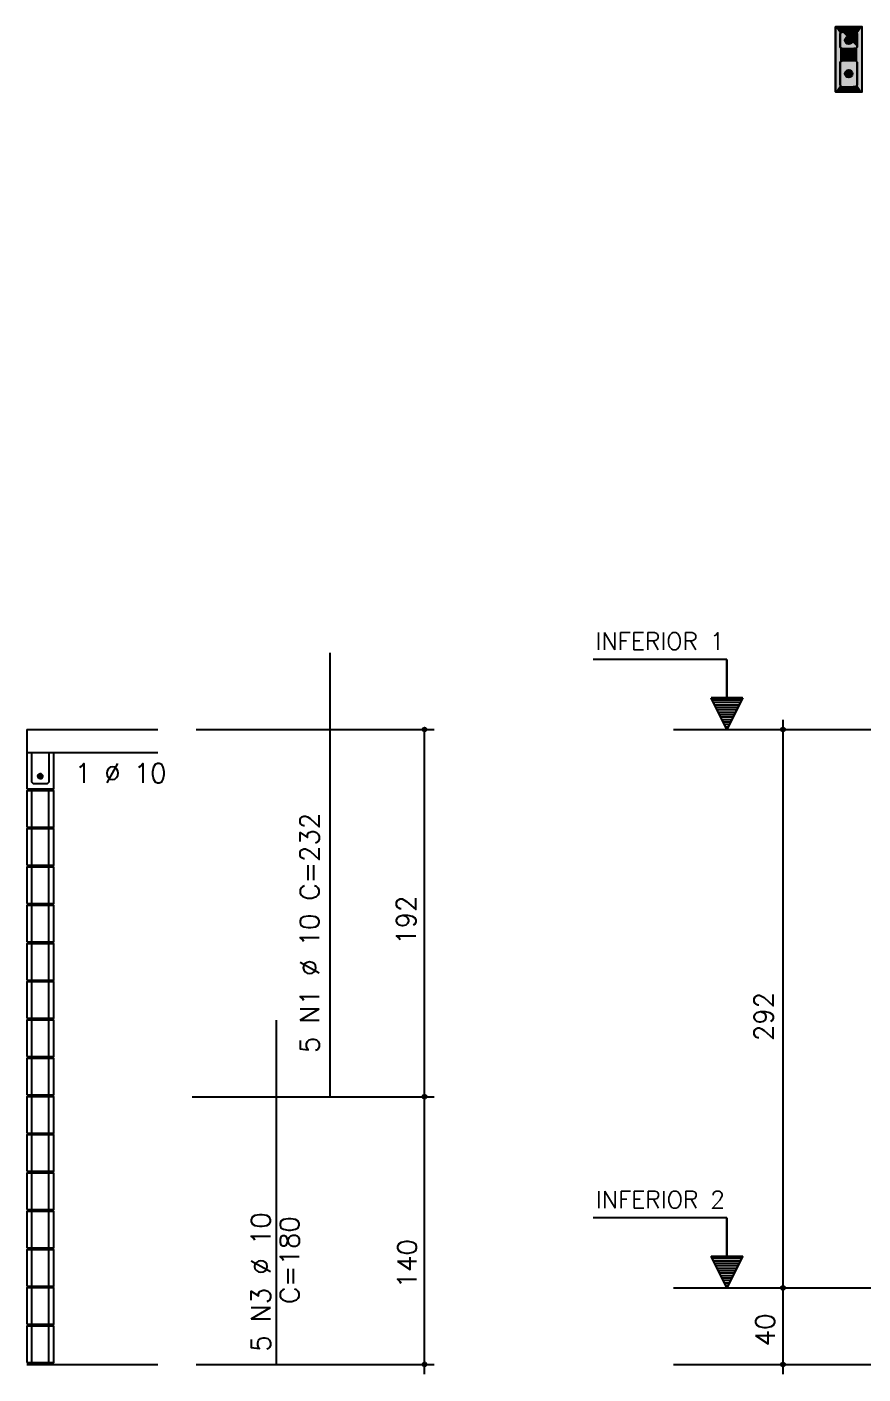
# Model space of a CAD drawing. Extents: x -1.9 to 86, y -1.6 to 60.9.
# Drawn here: x 17.46 to 26.21, y 15.72 to 29.8 of the extents above; entities that cross this region are included whole.
import ezdxf

# ---------------------------------------------------------------- set-up
doc = ezdxf.new("R2010")
doc.units = 0
doc.header["$MEASUREMENT"] = 0
for name, color, linetype in [('PENA_01', 1, 'CONTINUOUS'), ('PENA_02', 2, 'CONTINUOUS'), ('PENA_03', 3, 'CONTINUOUS'), ('PENA_05', 5, 'CONTINUOUS'), ('PENA_11', 252, 'CONTINUOUS'), ('PENA_21', 100, 'CONTINUOUS')]:
    doc.layers.add(name, color=color, linetype=linetype)
doc.styles.get("Standard").update_dxf_attribs({"font": 'ROMANS.SHX'})

msp = doc.modelspace()

# ---------------------------------------------------------------- linework, layer by layer
at = {"layer": 'PENA_01', "linetype": 'Continuous'}
for p, q in [((24.226656, 22.457209), (26.35752, 22.457209)), ((24.226656, 16.617209), (26.35752, 16.617209)), ((24.226656, 15.817209), (26.35752, 15.817209))]:
    msp.add_line(p, q, dxfattribs=at)
for points in [[(25.970169, 29.734476), (25.970169, 29.594476), (25.990169, 29.574476), (26.130169, 29.574476), (26.150169, 29.594476), (26.150169, 29.734476), (26.130169, 29.754476), (25.990169, 29.754476), (25.970169, 29.734476)], [(25.970169, 29.434476), (25.970169, 29.194476), (25.990169, 29.174476), (26.130169, 29.174476), (26.150169, 29.194476), (26.150169, 29.434476), (26.130169, 29.454476), (25.990169, 29.454476), (25.970169, 29.434476)]]:
    msp.add_lwpolyline(points, dxfattribs=at)
at = {"layer": 'PENA_02', "linetype": 'Continuous'}
msp.add_lwpolyline([(25.920169, 29.804476), (25.920169, 29.124476), (26.200169, 29.124476), (26.200169, 29.804476), (25.920169, 29.804476)], dxfattribs=at)
for centre, radius in [((21.623809, 22.457409), 0.02), ((21.623809, 22.457409), 0.01), ((25.372802, 22.457209), 0.02), ((25.372802, 22.457209), 0.01), ((21.623809, 18.617409), 0.02), ((21.623809, 18.617409), 0.01), ((25.372802, 16.617209), 0.02), ((25.372802, 16.617209), 0.01), ((21.623809, 15.817409), 0.02), ((21.623809, 15.817409), 0.01), ((25.372802, 15.817209), 0.02), ((25.372802, 15.817209), 0.01)]:
    msp.add_circle(centre, radius, dxfattribs=at)
at = {"layer": 'PENA_03', "linetype": 'Continuous'}
for p, q in [((24.785655, 23.189074), (23.385655, 23.189074)), ((24.785655, 22.789074), (24.785655, 23.189074)), ((24.787055, 22.789074), (24.787055, 23.190474)), ((24.786355, 22.457209), (24.620422, 22.789074)), ((24.620422, 22.789074), (24.785655, 22.789074)), ((24.786355, 22.460331), (24.622678, 22.787683)), ((24.950031, 22.787683), (24.622678, 22.787683)), ((24.939524, 22.763546), (24.633186, 22.763546)), ((24.92676, 22.738018), (24.64595, 22.738018)), ((24.913996, 22.71249), (24.658714, 22.71249)), ((24.901231, 22.686962), (24.671478, 22.686962)), ((24.952288, 22.789074), (24.786355, 22.457209)), ((24.950031, 22.787684), (24.786355, 22.46033)), ((24.787055, 22.789074), (24.952288, 22.789074)), ((24.888467, 22.661434), (24.684242, 22.661434)), ((24.875703, 22.635906), (24.697006, 22.635906)), ((24.862939, 22.610378), (24.70977, 22.610378)), ((24.850175, 22.58485), (24.722534, 22.58485)), ((24.837411, 22.559322), (24.735298, 22.559322)), ((25.372802, 15.716676), (25.372802, 22.557209)), ((17.463814, 22.457409), (17.463814, 21.837409)), ((17.463814, 22.457409), (18.834493, 22.457409)), ((19.234493, 22.457409), (21.723809, 22.457409)), ((21.623809, 15.716876), (21.623809, 22.457409)), ((24.824647, 22.533794), (24.748062, 22.533794)), ((24.811883, 22.508265), (24.760826, 22.508265)), ((24.799119, 22.482737), (24.773591, 22.482737)), ((17.463814, 22.217409), (18.834493, 22.217409)), ((17.513814, 21.437409), (17.513814, 21.817409)), ((17.693814, 21.437409), (17.693814, 21.817409)), ((17.513814, 21.037409), (17.513814, 21.417409)), ((17.693814, 21.037409), (17.693814, 21.417409)), ((17.513814, 20.637409), (17.513814, 21.017409)), ((17.693814, 20.637409), (17.693814, 21.017409)), ((17.513814, 20.237409), (17.513814, 20.617409)), ((17.693814, 20.237409), (17.693814, 20.617409)), ((17.513814, 19.837409), (17.513814, 20.217409)), ((17.693814, 19.837409), (17.693814, 20.217409)), ((17.513814, 19.437409), (17.513814, 19.817409)), ((17.693814, 19.437409), (17.693814, 19.817409)), ((17.513814, 19.037409), (17.513814, 19.417409)), ((17.693814, 19.037409), (17.693814, 19.417409)), ((17.513814, 18.637409), (17.513814, 19.017409)), ((17.693814, 18.637409), (17.693814, 19.017409)), ((17.513814, 18.237409), (17.513814, 18.617409)), ((17.693814, 18.237409), (17.693814, 18.617409)), ((19.192562, 18.617409), (21.723809, 18.617409)), ((17.513814, 17.837409), (17.513814, 18.217409)), ((17.693814, 17.837409), (17.693814, 18.217409)), ((17.513814, 17.437409), (17.513814, 17.817409)), ((17.693814, 17.437409), (17.693814, 17.817409)), ((17.513814, 17.037409), (17.513814, 17.417409)), ((17.693814, 17.037409), (17.693814, 17.417409)), ((24.785655, 17.349074), (23.385655, 17.349074)), ((24.785655, 16.949074), (24.785655, 17.349074)), ((24.787055, 16.949074), (24.787055, 17.350474)), ((17.513814, 16.637409), (17.513814, 17.017409)), ((17.693814, 16.637409), (17.693814, 17.017409)), ((24.786355, 16.617209), (24.620422, 16.949074)), ((24.620422, 16.949074), (24.785655, 16.949074)), ((24.786355, 16.620331), (24.622678, 16.947683)), ((24.950031, 16.947683), (24.622678, 16.947683)), ((24.939524, 16.923546), (24.633186, 16.923546)), ((24.952288, 16.949074), (24.786355, 16.617209)), ((24.950031, 16.947684), (24.786355, 16.62033)), ((24.787055, 16.949074), (24.952288, 16.949074)), ((24.92676, 16.898018), (24.64595, 16.898018)), ((24.913996, 16.87249), (24.658714, 16.87249)), ((24.901231, 16.846962), (24.671478, 16.846962)), ((24.888467, 16.821434), (24.684242, 16.821434)), ((24.875703, 16.795906), (24.697006, 16.795906)), ((24.862939, 16.770378), (24.70977, 16.770378)), ((24.850175, 16.74485), (24.722534, 16.74485)), ((24.837411, 16.719322), (24.735298, 16.719322)), ((24.824647, 16.693794), (24.748062, 16.693794)), ((24.811883, 16.668265), (24.760826, 16.668265)), ((24.799119, 16.642737), (24.773591, 16.642737)), ((17.513814, 16.237409), (17.513814, 16.617409)), ((17.693814, 16.237409), (17.693814, 16.617409)), ((17.513814, 15.837409), (17.513814, 16.217409)), ((17.693814, 15.837409), (17.693814, 16.217409)), ((17.463814, 15.817409), (18.834493, 15.817409)), ((19.234493, 15.817409), (21.723809, 15.817409))]:
    msp.add_line(p, q, dxfattribs=at)
for points in [[(26.150169, 29.594476), (26.130169, 29.574476), (25.990169, 29.574476), (25.970169, 29.594476), (25.970169, 29.734476), (25.990169, 29.754476), (26.130169, 29.754476), (26.150169, 29.734476), (26.150169, 29.594476)], [(25.990169, 29.174476), (25.970169, 29.194476), (25.970169, 29.434476), (25.990169, 29.454476), (26.130169, 29.454476), (26.150169, 29.434476), (26.150169, 29.194476), (26.130169, 29.174476), (25.990169, 29.174476)], [(17.463814, 21.837409), (17.743814, 21.837409), (17.743814, 22.217409)], [(17.693814, 22.217409), (17.693814, 21.907409), (17.673814, 21.887409), (17.533814, 21.887409), (17.513814, 21.907409), (17.513814, 22.217409)], [(17.628363, 21.968399), (17.626201, 21.978567), (17.620091, 21.986977), (17.611088, 21.992175), (17.60075, 21.993262), (17.590863, 21.99005), (17.583137, 21.983094), (17.578909, 21.973597), (17.578909, 21.963201), (17.583137, 21.953704), (17.590863, 21.946748), (17.60075, 21.943536), (17.611088, 21.944622), (17.620091, 21.94982), (17.626201, 21.95823), (17.628363, 21.968399)], [(17.463814, 21.437409), (17.743814, 21.437409), (17.743814, 21.817409), (17.463814, 21.817409), (17.463814, 21.437409)], [(17.463814, 21.037409), (17.743814, 21.037409), (17.743814, 21.417409), (17.463814, 21.417409), (17.463814, 21.037409)], [(17.463814, 20.637409), (17.743814, 20.637409), (17.743814, 21.017409), (17.463814, 21.017409), (17.463814, 20.637409)], [(17.463814, 20.237409), (17.743814, 20.237409), (17.743814, 20.617409), (17.463814, 20.617409), (17.463814, 20.237409)], [(17.463814, 19.837409), (17.743814, 19.837409), (17.743814, 20.217409), (17.463814, 20.217409), (17.463814, 19.837409)], [(17.463814, 19.437409), (17.743814, 19.437409), (17.743814, 19.817409), (17.463814, 19.817409), (17.463814, 19.437409)], [(17.463814, 19.037409), (17.743814, 19.037409), (17.743814, 19.417409), (17.463814, 19.417409), (17.463814, 19.037409)], [(17.463814, 18.637409), (17.743814, 18.637409), (17.743814, 19.017409), (17.463814, 19.017409), (17.463814, 18.637409)], [(17.463814, 18.237409), (17.743814, 18.237409), (17.743814, 18.617409), (17.463814, 18.617409), (17.463814, 18.237409)], [(17.463814, 17.837409), (17.743814, 17.837409), (17.743814, 18.217409), (17.463814, 18.217409), (17.463814, 17.837409)], [(17.463814, 17.437409), (17.743814, 17.437409), (17.743814, 17.817409), (17.463814, 17.817409), (17.463814, 17.437409)], [(17.463814, 17.037409), (17.743814, 17.037409), (17.743814, 17.417409), (17.463814, 17.417409), (17.463814, 17.037409)], [(17.463814, 16.637409), (17.743814, 16.637409), (17.743814, 17.017409), (17.463814, 17.017409), (17.463814, 16.637409)], [(17.463814, 16.237409), (17.743814, 16.237409), (17.743814, 16.617409), (17.463814, 16.617409), (17.463814, 16.237409)], [(17.463814, 15.837409), (17.743814, 15.837409), (17.743814, 16.217409), (17.463814, 16.217409), (17.463814, 15.837409)]]:
    msp.add_lwpolyline(points, dxfattribs=at)
for centre, radius in [((26.060169, 29.664476), 0.04), ((26.060169, 29.314476), 0.04), ((17.603363, 21.968399), 0.025)]:
    msp.add_circle(centre, radius, dxfattribs=at)
for points in [[(26.100169, 29.664476), (26.040169, 29.699117), (26.022581, 29.678157)], [(26.100169, 29.664476), (26.022581, 29.678157), (26.022581, 29.650796)], [(26.100169, 29.664476), (26.022581, 29.650796), (26.040169, 29.629835)], [(26.100169, 29.664476), (26.067115, 29.703869), (26.040169, 29.699117)], [(26.100169, 29.664476), (26.040169, 29.629835), (26.067115, 29.625084)], [(26.100169, 29.664476), (26.090811, 29.690188), (26.067115, 29.703869)], [(26.100169, 29.664476), (26.067115, 29.625084), (26.090811, 29.638765)], [(26.100169, 29.664476), (26.090811, 29.638765), (26.100169, 29.664476)], [(26.100169, 29.314476), (26.040169, 29.349117), (26.022581, 29.328157)], [(26.100169, 29.314476), (26.022581, 29.328157), (26.022581, 29.300796)], [(26.100169, 29.314476), (26.022581, 29.300796), (26.040169, 29.279835)], [(26.100169, 29.314476), (26.067115, 29.353869), (26.040169, 29.349117)], [(26.100169, 29.314476), (26.040169, 29.279835), (26.067115, 29.275084)], [(26.100169, 29.314476), (26.090811, 29.340188), (26.067115, 29.353869)], [(26.100169, 29.314476), (26.067115, 29.275084), (26.090811, 29.288765)], [(26.100169, 29.314476), (26.090811, 29.288765), (26.100169, 29.314476)], [(17.628363, 21.968399), (17.583137, 21.983094), (17.578909, 21.973597)], [(17.628363, 21.968399), (17.590863, 21.99005), (17.57987, 21.976949)], [(17.628363, 21.968399), (17.590863, 21.99005), (17.583137, 21.983094)], [(17.628363, 21.968399), (17.60075, 21.993262), (17.590863, 21.99005)], [(17.628363, 21.968399), (17.607704, 21.993019), (17.590863, 21.99005)], [(17.628363, 21.968399), (17.611088, 21.992175), (17.60075, 21.993262)], [(17.628363, 21.968399), (17.622514, 21.984469), (17.607704, 21.993019)], [(17.628363, 21.968399), (17.620091, 21.986977), (17.611088, 21.992175)], [(17.628363, 21.968399), (17.626201, 21.978567), (17.620091, 21.986977)], [(17.628363, 21.968399), (17.578909, 21.973597), (17.578909, 21.963201)], [(17.628363, 21.968399), (17.578909, 21.963201), (17.583137, 21.953704)], [(17.628363, 21.968399), (17.57987, 21.976949), (17.57987, 21.959848)], [(17.628363, 21.968399), (17.57987, 21.959848), (17.590863, 21.946748)], [(17.628363, 21.968399), (17.583137, 21.953704), (17.590863, 21.946748)], [(17.628363, 21.968399), (17.590863, 21.946748), (17.607704, 21.943779)], [(17.628363, 21.968399), (17.590863, 21.946748), (17.60075, 21.943536)], [(17.628363, 21.968399), (17.60075, 21.943536), (17.611088, 21.944622)], [(17.628363, 21.968399), (17.607704, 21.943779), (17.622514, 21.952329)], [(17.628363, 21.968399), (17.611088, 21.944622), (17.620091, 21.94982)], [(17.628363, 21.968399), (17.620091, 21.94982), (17.626201, 21.95823)], [(17.628363, 21.968399), (17.622514, 21.952329), (17.628363, 21.968399)], [(17.628363, 21.968399), (17.626201, 21.95823), (17.628363, 21.968399)]]:
    msp.add_solid(points, dxfattribs=at)
at = {"layer": 'PENA_05', "linetype": 'Continuous'}
for p, q in [((20.637036, 18.617409), (20.637036, 23.257409)), ((20.074135, 15.817409), (20.074135, 19.417409))]:
    msp.add_line(p, q, dxfattribs=at)
at = {"layer": 'PENA_11', "linetype": 'Continuous'}
for points in [[(26.150169, 29.594476), (25.970169, 29.734476), (25.990169, 29.754476)], [(26.150169, 29.594476), (25.970169, 29.594476), (25.970169, 29.734476)], [(26.150169, 29.594476), (25.990169, 29.754476), (26.130169, 29.754476)], [(26.150169, 29.594476), (26.130169, 29.754476), (26.150169, 29.734476)], [(26.150169, 29.594476), (26.150169, 29.734476), (26.150169, 29.594476)], [(26.150169, 29.594476), (25.990169, 29.574476), (25.970169, 29.594476)], [(26.150169, 29.594476), (26.130169, 29.574476), (25.990169, 29.574476)], [(25.990169, 29.174476), (25.970169, 29.434476), (25.990169, 29.454476)], [(25.990169, 29.174476), (25.990169, 29.454476), (26.130169, 29.454476)], [(25.990169, 29.174476), (26.130169, 29.454476), (26.150169, 29.434476)], [(25.990169, 29.174476), (25.970169, 29.194476), (25.970169, 29.434476)], [(25.990169, 29.174476), (26.150169, 29.434476), (26.150169, 29.194476)], [(25.990169, 29.174476), (26.150169, 29.194476), (26.130169, 29.174476)], [(25.990169, 29.174476), (26.130169, 29.174476), (25.990169, 29.174476)]]:
    msp.add_solid(points, dxfattribs=at)
at = {"layer": 'PENA_21', "linetype": 'Continuous'}
for points in [[(26.060169, 29.804476), (26.060169, 29.754476), (25.990169, 29.754476), (25.970169, 29.734476), (25.970169, 29.594476), (25.990169, 29.574476), (26.060169, 29.574476), (26.060169, 29.454476), (25.990169, 29.454476), (25.970169, 29.434476), (25.970169, 29.194476), (25.990169, 29.174476), (26.060169, 29.174476), (26.060169, 29.124476), (25.920169, 29.124476), (25.920169, 29.804476), (26.060169, 29.804476)], [(26.060169, 29.804476), (26.060169, 29.754476), (26.130169, 29.754476), (26.150169, 29.734476), (26.150169, 29.594476), (26.130169, 29.574476), (26.060169, 29.574476), (26.060169, 29.454476), (26.130169, 29.454476), (26.150169, 29.434476), (26.150169, 29.194476), (26.130169, 29.174476), (26.060169, 29.174476), (26.060169, 29.124476), (26.200169, 29.124476), (26.200169, 29.804476), (26.060169, 29.804476)]]:
    msp.add_lwpolyline(points, dxfattribs=at)
for points in [[(25.990169, 29.754476), (25.970169, 29.734476), (25.920169, 29.804476)], [(25.990169, 29.754476), (25.920169, 29.804476), (26.060169, 29.804476)], [(25.920169, 29.804476), (25.970169, 29.734476), (25.920169, 29.124476)], [(25.920169, 29.124476), (25.970169, 29.734476), (25.970169, 29.194476)], [(25.970169, 29.194476), (25.970169, 29.734476), (25.970169, 29.594476)], [(25.990169, 29.754476), (26.060169, 29.804476), (26.060169, 29.754476)], [(26.200169, 29.804476), (26.060169, 29.804476), (26.130169, 29.754476)], [(26.130169, 29.754476), (26.060169, 29.804476), (26.060169, 29.754476)], [(26.150169, 29.734476), (26.200169, 29.804476), (26.130169, 29.754476)], [(26.200169, 29.124476), (26.200169, 29.804476), (26.150169, 29.734476)], [(26.150169, 29.594476), (26.200169, 29.124476), (26.150169, 29.734476)], [(25.970169, 29.194476), (25.970169, 29.434476), (25.970169, 29.594476)], [(25.990169, 29.574476), (25.970169, 29.434476), (25.970169, 29.594476)], [(26.130169, 29.574476), (26.150169, 29.434476), (26.150169, 29.594476)], [(26.150169, 29.434476), (26.200169, 29.124476), (26.150169, 29.594476)], [(25.990169, 29.574476), (25.990169, 29.454476), (25.970169, 29.434476)], [(26.060169, 29.574476), (25.990169, 29.454476), (25.990169, 29.574476)], [(26.060169, 29.574476), (26.060169, 29.454476), (25.990169, 29.454476)], [(26.060169, 29.574476), (26.130169, 29.454476), (26.130169, 29.574476)], [(26.060169, 29.574476), (26.060169, 29.454476), (26.130169, 29.454476)], [(26.130169, 29.454476), (26.150169, 29.434476), (26.130169, 29.574476)], [(26.150169, 29.434476), (26.150169, 29.194476), (26.200169, 29.124476)], [(25.990169, 29.174476), (25.920169, 29.124476), (25.970169, 29.194476)], [(26.060169, 29.124476), (25.920169, 29.124476), (25.990169, 29.174476)], [(26.060169, 29.174476), (26.060169, 29.124476), (25.990169, 29.174476)], [(26.130169, 29.174476), (26.060169, 29.174476), (26.200169, 29.124476)], [(26.060169, 29.174476), (26.060169, 29.124476), (26.200169, 29.124476)], [(26.150169, 29.194476), (26.130169, 29.174476), (26.200169, 29.124476)]]:
    msp.add_solid(points, dxfattribs=at)

# ---------------------------------------------------------------- texts
at = {"layer": 'PENA_03', "linetype": 'Continuous'}
for s, height, p in [('INFERIOR 1', 0.18, (23.411361, 23.290948)), ('1 %%c 10', 0.2, (17.964633, 21.901108)), ('INFERIOR 2', 0.18, (23.415927, 17.450948))]:
    msp.add_text(s, height=height, dxfattribs=at).set_placement(p)
for s, p in [('5 N1 %%c 10 C=232', (20.520847, 19.074693)), ('192', (21.530842, 20.205698)), ('292', (25.270498, 19.198606)), ('5 N3 %%c 10', (20.011015, 15.95025)), ('C=180', (20.311015, 16.45025)), ('140', (21.540031, 16.613656)), ('40', (25.285783, 16.007901))]:
    msp.add_text(s, height=0.2, rotation=90, dxfattribs=at).set_placement(p)

doc.saveas('drawing.dxf')
